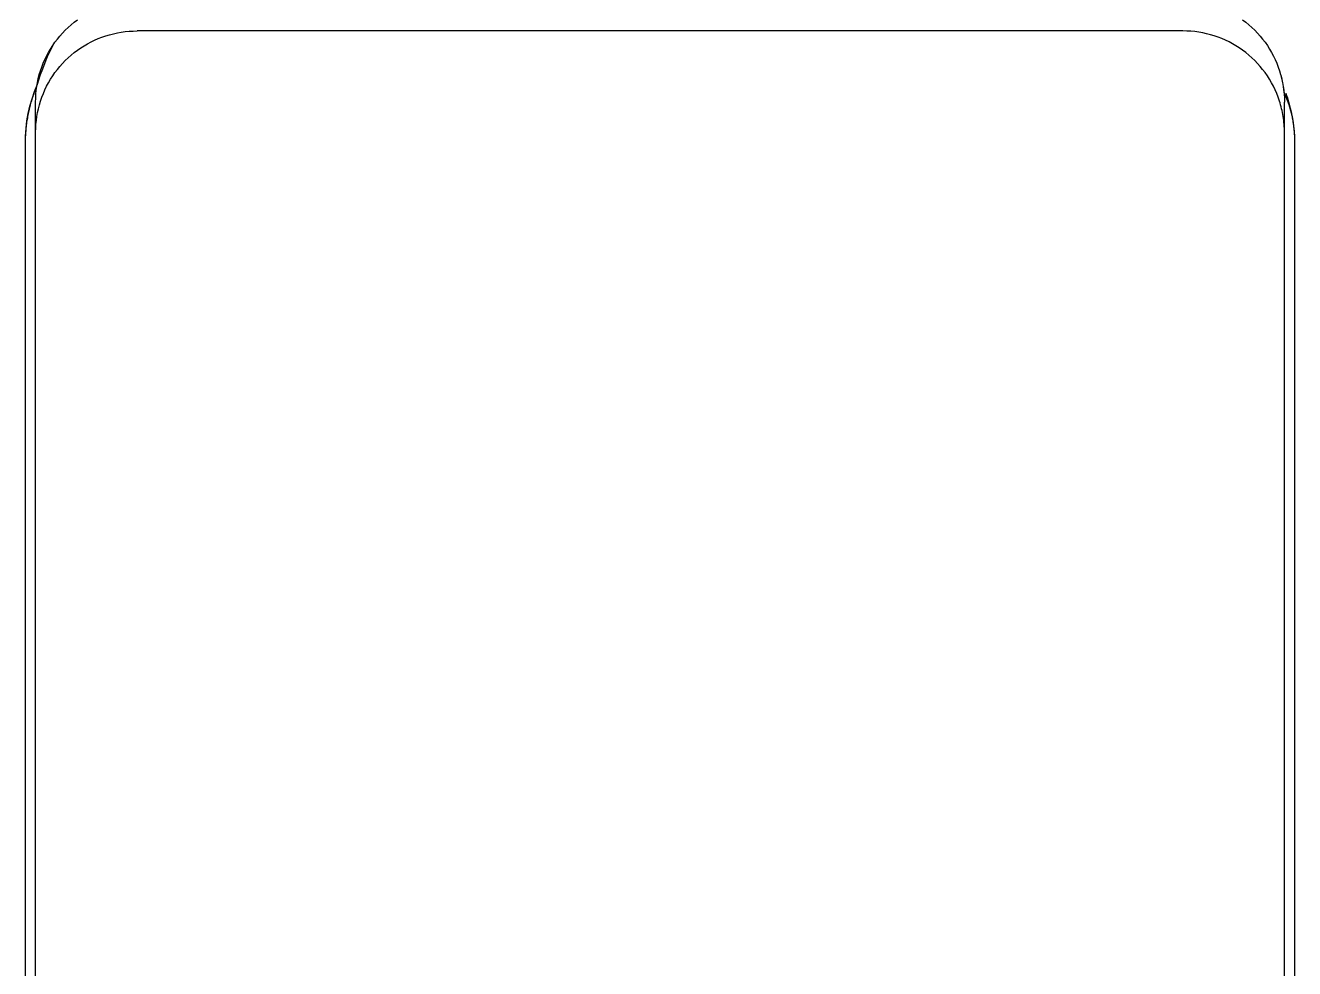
# Model space of a CAD drawing. Header units: metres. Extents: x 0 to 3575, y 0 to 842.
# Drawn here: x 2444.77 to 2473.11, y 718.67 to 739.75 of the extents above; entities that cross this region are included whole.
import ezdxf

# ---------------------------------------------------------------- set-up
doc = ezdxf.new("R2010")
doc.units = ezdxf.units.M
doc.layers.add('SCHEMATICS', color=7, linetype='Continuous')

msp = doc.modelspace()

# ---------------------------------------------------------------- linework, layer by layer
at = {"layer": 'SCHEMATICS', "color": 7}
for p, q in [((2470.619, 739.623), (2447.262, 739.623)), ((2444.995, 515.731), (2444.995, 738.034)), ((2472.886, 515.731), (2472.886, 738.034)), ((2444.766, 516.53), (2444.766, 737.092)), ((2444.766, 516.53), (2444.766, 737.092)), ((2473.113, 737.092), (2473.113, 516.53)), ((2473.113, 737.092), (2473.113, 516.53))]:
    msp.add_line(p, q, dxfattribs=at)
for points in [[(2445.427, 739.369), (2445.48, 739.44), (2445.537, 739.509), (2445.596, 739.576), (2445.658, 739.64), (2445.722, 739.702), (2445.789, 739.761), (2445.858, 739.817), (2445.928, 739.871)], [(2445.427, 739.369), (2445.48, 739.44), (2445.537, 739.509), (2445.596, 739.576), (2445.658, 739.64), (2445.722, 739.702), (2445.789, 739.761), (2445.858, 739.817), (2445.928, 739.871)], [(2471.949, 739.871), (2472.021, 739.817), (2472.09, 739.761), (2472.157, 739.702), (2472.221, 739.64), (2472.283, 739.576), (2472.342, 739.509), (2472.398, 739.44), (2472.452, 739.369)], [(2471.949, 739.871), (2472.021, 739.817), (2472.09, 739.761), (2472.157, 739.702), (2472.221, 739.64), (2472.283, 739.576), (2472.342, 739.509), (2472.398, 739.44), (2472.452, 739.369)], [(2446.562, 739.512), (2446.647, 739.538), (2446.733, 739.561), (2446.82, 739.58), (2446.908, 739.595), (2446.996, 739.607), (2447.085, 739.616), (2447.173, 739.621), (2447.262, 739.623)], [(2471.319, 739.512), (2471.234, 739.538), (2471.148, 739.561), (2471.061, 739.58), (2470.973, 739.595), (2470.885, 739.607), (2470.796, 739.616), (2470.707, 739.621), (2470.619, 739.623)], [(2445.034, 738.435), (2445.066, 738.533), (2445.106, 738.65), (2445.153, 738.779), (2445.205, 738.914), (2445.26, 739.048), (2445.317, 739.173), (2445.373, 739.282), (2445.427, 739.369)], [(2445.102, 738.732), (2445.132, 738.816), (2445.165, 738.899), (2445.201, 738.981), (2445.24, 739.062), (2445.283, 739.141), (2445.328, 739.219), (2445.376, 739.295), (2445.427, 739.369)], [(2445.928, 739.191), (2446.002, 739.242), (2446.077, 739.29), (2446.154, 739.335), (2446.232, 739.377), (2446.312, 739.415), (2446.394, 739.451), (2446.477, 739.483), (2446.562, 739.512)], [(2471.949, 739.191), (2471.877, 739.242), (2471.803, 739.29), (2471.726, 739.335), (2471.648, 739.377), (2471.568, 739.415), (2471.486, 739.451), (2471.403, 739.483), (2471.319, 739.512)], [(2472.452, 739.369), (2472.504, 739.295), (2472.552, 739.219), (2472.598, 739.141), (2472.64, 739.062), (2472.679, 738.981), (2472.714, 738.899), (2472.746, 738.816), (2472.775, 738.732)], [(2472.452, 739.369), (2472.504, 739.295), (2472.552, 739.219), (2472.598, 739.141), (2472.64, 739.062), (2472.679, 738.981), (2472.714, 738.899), (2472.746, 738.816), (2472.775, 738.732)], [(2445.427, 738.691), (2445.48, 738.762), (2445.537, 738.831), (2445.596, 738.897), (2445.658, 738.961), (2445.722, 739.023), (2445.789, 739.082), (2445.858, 739.138), (2445.928, 739.191)], [(2472.452, 738.691), (2472.398, 738.762), (2472.342, 738.831), (2472.283, 738.897), (2472.221, 738.961), (2472.157, 739.023), (2472.09, 739.082), (2472.021, 739.138), (2471.949, 739.191)], [(2444.995, 738.034), (2444.997, 738.121), (2445.002, 738.209), (2445.01, 738.297), (2445.022, 738.385), (2445.037, 738.472), (2445.055, 738.56), (2445.077, 738.646), (2445.102, 738.732)], [(2472.775, 738.732), (2472.793, 738.674), (2472.809, 738.614), (2472.824, 738.555), (2472.837, 738.495), (2472.849, 738.434), (2472.86, 738.374), (2472.868, 738.313), (2472.875, 738.252)], [(2472.775, 738.732), (2472.801, 738.646), (2472.823, 738.56), (2472.842, 738.472), (2472.858, 738.385), (2472.87, 738.297), (2472.879, 738.209), (2472.884, 738.121), (2472.886, 738.034)], [(2445.107, 738.055), (2445.135, 738.14), (2445.167, 738.224), (2445.202, 738.307), (2445.241, 738.387), (2445.283, 738.466), (2445.328, 738.543), (2445.376, 738.618), (2445.427, 738.691)], [(2472.774, 738.055), (2472.745, 738.14), (2472.713, 738.224), (2472.677, 738.307), (2472.639, 738.387), (2472.597, 738.466), (2472.552, 738.543), (2472.504, 738.618), (2472.452, 738.691)], [(2444.766, 737.095), (2444.77, 737.274), (2444.782, 737.447), (2444.802, 737.615), (2444.83, 737.781), (2444.868, 737.944), (2444.914, 738.107), (2444.969, 738.27), (2445.034, 738.435)], [(2444.927, 738.125), (2444.938, 738.158), (2444.949, 738.19), (2444.96, 738.223), (2444.972, 738.256), (2444.984, 738.288), (2444.996, 738.321), (2445.008, 738.353), (2445.02, 738.385)], [(2472.875, 738.252), (2472.932, 738.115), (2472.981, 737.98), (2473.022, 737.844), (2473.056, 737.708), (2473.081, 737.569), (2473.099, 737.428), (2473.11, 737.283), (2473.113, 737.133)], [(2472.915, 738.236), (2472.925, 738.208), (2472.935, 738.18), (2472.944, 738.152), (2472.953, 738.125), (2472.962, 738.097), (2472.97, 738.069), (2472.979, 738.042), (2472.987, 738.014)], [(2444.806, 737.615), (2444.812, 737.647), (2444.818, 737.68), (2444.823, 737.712), (2444.83, 737.744), (2444.836, 737.776), (2444.842, 737.809), (2444.849, 737.841), (2444.856, 737.873)], [(2444.856, 737.873), (2444.864, 737.905), (2444.872, 737.937), (2444.881, 737.968), (2444.889, 738), (2444.898, 738.031), (2444.908, 738.063), (2444.917, 738.094), (2444.927, 738.125)], [(2444.995, 737.358), (2444.997, 737.447), (2445.002, 737.536), (2445.011, 737.624), (2445.023, 737.712), (2445.039, 737.799), (2445.058, 737.885), (2445.081, 737.971), (2445.107, 738.055)], [(2472.856, 737.713), (2472.85, 737.756), (2472.842, 737.799), (2472.833, 737.842), (2472.823, 737.886), (2472.813, 737.928), (2472.801, 737.971), (2472.788, 738.013), (2472.774, 738.055)], [(2472.987, 738.014), (2472.995, 737.985), (2473.002, 737.957), (2473.009, 737.928), (2473.016, 737.9), (2473.023, 737.872), (2473.029, 737.844), (2473.036, 737.815), (2473.042, 737.787)], [(2444.777, 737.355), (2444.78, 737.388), (2444.783, 737.421), (2444.786, 737.453), (2444.79, 737.486), (2444.793, 737.518), (2444.797, 737.55), (2444.801, 737.583), (2444.806, 737.615)], [(2472.886, 737.358), (2472.886, 737.402), (2472.884, 737.447), (2472.882, 737.491), (2472.879, 737.536), (2472.875, 737.58), (2472.87, 737.624), (2472.863, 737.669), (2472.856, 737.713)], [(2473.042, 737.787), (2473.047, 737.759), (2473.052, 737.73), (2473.057, 737.701), (2473.062, 737.673), (2473.067, 737.644), (2473.072, 737.615), (2473.077, 737.585), (2473.082, 737.556)], [(2444.766, 737.092), (2444.766, 737.125), (2444.767, 737.158), (2444.768, 737.191), (2444.769, 737.224), (2444.771, 737.257), (2444.773, 737.289), (2444.775, 737.322), (2444.777, 737.355)], [(2473.082, 737.556), (2473.089, 737.499), (2473.095, 737.441), (2473.1, 737.383), (2473.105, 737.325), (2473.108, 737.267), (2473.111, 737.209), (2473.113, 737.151), (2473.113, 737.092)], [(2444.766, 737.092), (2444.766, 737.093), (2444.766, 737.093), (2444.766, 737.094), (2444.766, 737.094), (2444.766, 737.094), (2444.766, 737.094), (2444.766, 737.095), (2444.766, 737.095)], [(2473.113, 737.133), (2473.113, 737.128), (2473.113, 737.123), (2473.113, 737.118), (2473.113, 737.113), (2473.113, 737.108), (2473.113, 737.103), (2473.113, 737.098), (2473.113, 737.092)]]:
    msp.add_lwpolyline(points, dxfattribs=at)

doc.saveas('drawing.dxf')
